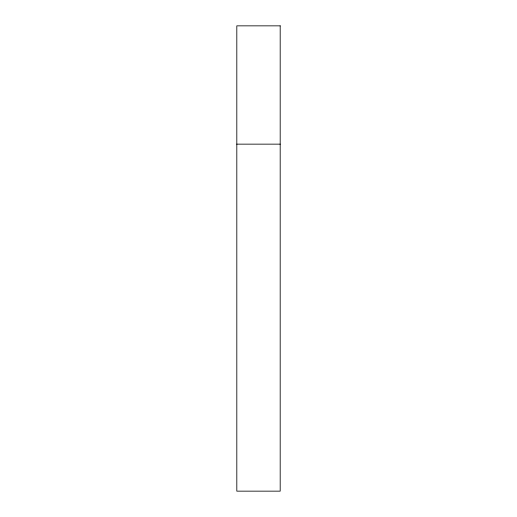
<?xml version="1.0" encoding="UTF-8"?>
<svg xmlns="http://www.w3.org/2000/svg" width="517" height="517" viewBox="0 0 517 517"><rect width="100%" height="100%" fill="white"/><g stroke="black" fill="none" stroke-linecap="round" stroke-linejoin="round"><path stroke-width="0.78" d="M236.812 144.146L280.188 144.146M280.188 25.85L236.812 25.85L236.812 491.15L280.188 491.15L280.188 25.85"/></g></svg>
